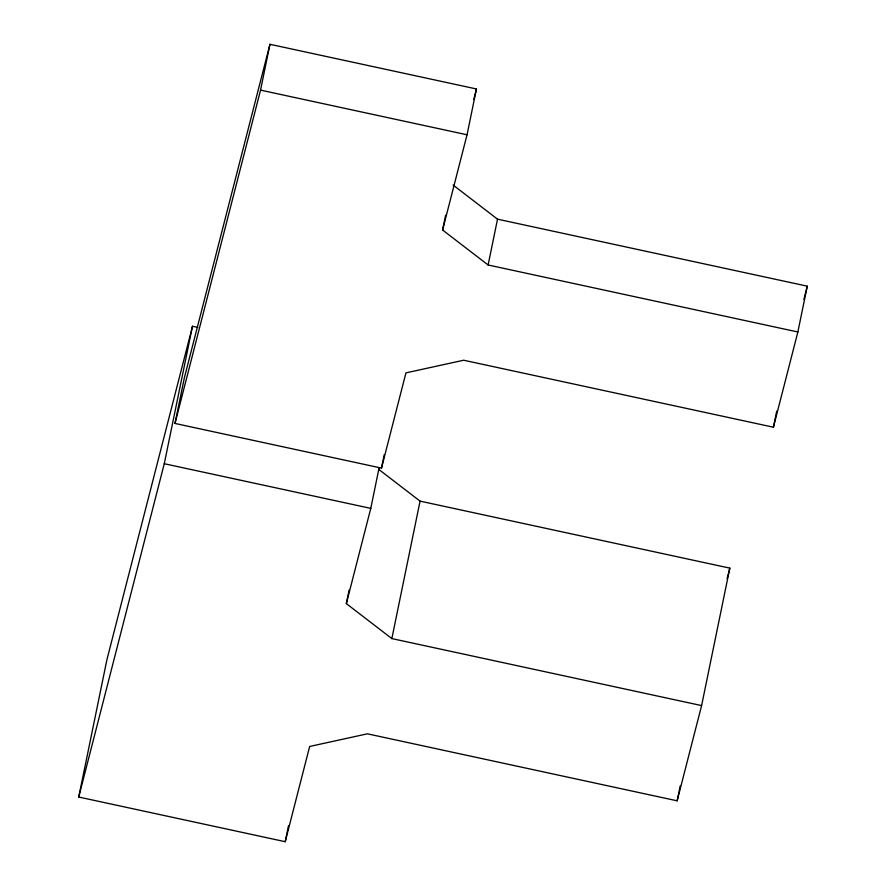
<?xml version="1.0" encoding="UTF-8"?>
<svg xmlns="http://www.w3.org/2000/svg" width="886" height="886" viewBox="0 0 886 886"><rect width="100%" height="100%" fill="white"/><g stroke="black" fill="none" stroke-linecap="round" stroke-linejoin="round"><path stroke-width="1.33" d="M378.887 469.491L420.064 501.133L729.82 568.125L701.601 705.588L677.159 800.822L367.402 733.818L309.668 746.466L285.226 841.7L78.721 797.035L106.94 659.583L192.495 326.258L197.788 327.399M78.721 797.035L164.275 463.721L192.495 326.258M797.865 331.984L773.423 427.218L463.677 360.225L405.943 372.873L381.501 468.107L174.996 423.442L184.399 377.624L269.953 44.3L476.458 88.965L467.044 134.783L442.601 230.017L488.12 264.992L797.865 331.984L807.279 286.167L497.522 219.174L453.089 185.03M174.996 423.442L260.55 90.117L269.953 44.3M285.226 841.7L288.548 825.53M701.601 705.588L391.845 638.584L346.337 603.61L349.095 590.142M346.337 603.61L370.78 508.376L379.075 467.952M381.501 468.107L384.258 454.629M442.601 230.017L445.647 215.198M391.845 638.584L420.064 501.133M488.12 264.992L497.522 219.174M677.159 800.822L680.193 785.993M773.423 427.218L776.745 411.049M473.733 99.542L476.458 88.965M727.096 578.702L729.82 568.125M803.879 299.39L807.279 286.167M260.55 90.117L467.044 134.783M164.275 463.721L370.78 508.376"/></g></svg>
